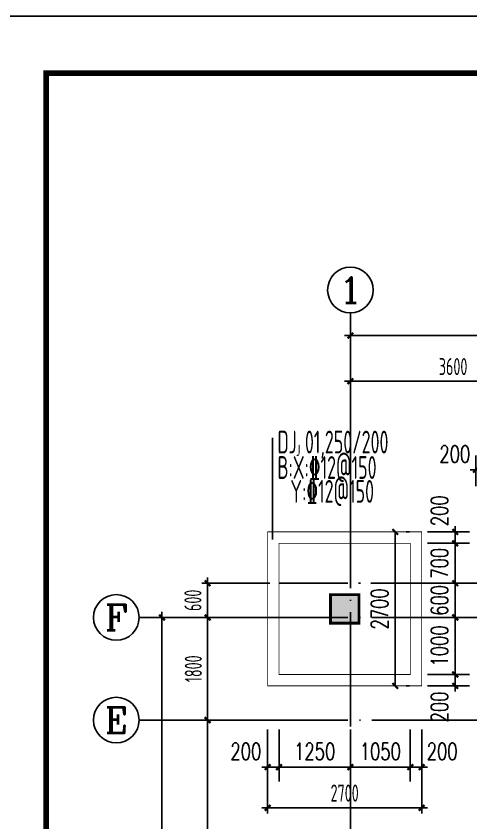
# Model space of a CAD drawing. Extents: x 127019 to 780419, y 327305 to 369305.
# Drawn here: x 186894 to 194862, y 355159 to 369305 of the extents above; entities that cross this region are included whole.
import ezdxf
from ezdxf.enums import TextEntityAlignment as Align

# ---------------------------------------------------------------- set-up
doc = ezdxf.new("R2010")
doc.units = 0
doc.header["$LTSCALE"] = 1000
doc.header["$MEASUREMENT"] = 0
doc.linetypes.add('CONTINOUS', pattern=[0])
doc.linetypes.add('DOTE', pattern=[2.42, 2, -0.2, 0.02, -0.2])
doc.layers.get('0').update_dxf_attribs({"linetype": 'CONTINUOUS'})
doc.layers.get('Defpoints').update_dxf_attribs({"linetype": 'CONTINUOUS'})
for name, color, linetype in [('1503', 7, 'CONTINUOUS'), ('2106', 2, 'CONTINUOUS'), ('AXIS_TEXT', 7, 'CONTINUOUS'), ('COLU', 7, 'CONTINUOUS'), ('COLUMN', 7, 'CONTINUOUS'), ('DIM', 3, 'CONTINUOUS'), ('DOTE', 8, 'DOTE'), ('PUB_DIM', 3, 'CONTINUOUS'), ('PUB_TITLE', 4, 'CONTINUOUS'), ('柱涂实', 54, 'CONTINUOUS'), ('独基标注', 7, 'CONTINUOUS')]:
    doc.layers.add(name, color=color, linetype=linetype)
doc.styles.add('_TCH_DIM_T3', font='SIMPLEX', dxfattribs={"width": 0.705882, "bigfont": 'GBCBIG'})
doc.styles.add('COMPLEX', font='COMPLEX.shx')
doc.styles.get("Standard").update_dxf_attribs({"font": 'gbxwxt.shx', "bigfont": 'gbhzfs.shx'})
doc.styles.add('TSSD_Dimension', font='gbxwxt.shx', dxfattribs={"width": 0.7, "bigfont": 'gbhzfs.shx'})
doc.styles.add('TSSD_Rein', font='tssdeng.shx', dxfattribs={"width": 0.6, "bigfont": 'gbhzfs.shx'})
doc.dimstyles.new('_TCH_ARCH&&100', dxfattribs={"dimtxt": 297.5, "dimasz": 100, "dimexe": 250, "dimexo": 300, "dimgap": 126.25, "dimtad": 1, "dimdec": 0, "dimzin": 0, "dimdsep": 46, "dimtxsty": '_TCH_DIM_T3', "dimblk": 'ARCHTICK', "dimcen": 0.09, "dimclrt": 7, "dimazin": 2, "dimtfac": 1, "dimtdec": 0, "dimtix": 1, "dimtmove": 2, "dimatfit": 3, "dimfxl": 0, "dimtolj": 1, "dimtzin": 0, "dimarcsym": 0})
doc.dimstyles.new('TSSD_100_100', dxfattribs={"dimtxt": 300, "dimasz": 100, "dimexe": 100, "dimexo": 250, "dimgap": 100, "dimtad": 1, "dimdec": 0, "dimzin": 0, "dimdsep": 46, "dimtxsty": 'TSSD_Dimension', "dimblk": 'ARCHTICK', "dimcen": 0, "dimdle": 100, "dimclrt": 7, "dimadec": 0, "dimazin": 0, "dimtfac": 1, "dimtdec": 0, "dimtix": 1, "dimtmove": 2, "dimatfit": 3, "dimfxl": 0, "dimtolj": 1, "dimtzin": 0, "dimarcsym": 0})

# ---------------------------------------------------------------- blocks, each defined once
blk = doc.blocks.new('_axiso')
blk.add_circle((0, 0), 0.5)
at = {"layer": 'AXIS_TEXT', "style": 'COMPLEX', "width": 1.041667}
blk.add_attdef('A', text='', height=0.56, dxfattribs=at).set_placement((-0.25, -0.28), (0.25, -0.28), align=Align.FIT)
blk = doc.blocks.new('_ArchTick')
at = {"color": 0, "linetype": 'ByBlock', "const_width": 0.4}
blk.add_lwpolyline([(-0.5, -0.5), (0.5, 0.5)], dxfattribs=at)
blk = doc.blocks.new('*D72')
at = {"layer": 'Defpoints', "color": 0, "linetype": 'CONTINOUS', "transparency": 16777216}
for p in [(191755, 358761), (190249, 356961), (191755, 356961)]:
    blk.add_point(p, dxfattribs=at)
at = {"layer": 'PUB_DIM', "color": 0, "linetype": 'CONTINOUS', "lineweight": -2, "transparency": 16777216}
for p, q in [((191505, 358761), (190149, 358761)), ((190249, 358861), (190249, 356861)), ((191505, 356961), (190149, 356961))]:
    blk.add_line(p, q, dxfattribs=at)
at = {"layer": 'PUB_DIM', "color": 0, "linetype": 'CONTINOUS', "lineweight": -2, "transparency": 16777216, "xscale": 100, "yscale": 100, "zscale": 100}
for p, rotation in [((190249, 358761), 90), ((190249, 356961), 270)]:
    blk.add_blockref('_ArchTick', p, dxfattribs=dict(at, rotation=rotation))
at = {"layer": 'PUB_DIM', "color": 7, "linetype": 'CONTINOUS', "transparency": 16777216, "insert": (189999, 357861), "char_height": 300, "attachment_point": 5, "rotation": 90, "style": 'TSSD_Dimension'}
blk.add_mtext('\\A1;1800', dxfattribs=at)
blk = doc.blocks.new('*D71')
at = {"layer": 'Defpoints', "color": 0, "linetype": 'CONTINOUS', "transparency": 16777216}
for p in [(191755, 356961), (190249, 351561), (191755, 351561)]:
    blk.add_point(p, dxfattribs=at)
at = {"layer": 'PUB_DIM', "color": 0, "linetype": 'CONTINOUS', "lineweight": -2, "transparency": 16777216}
for p, q in [((190249, 357061), (190249, 351461)), ((191505, 356961), (190149, 356961)), ((191505, 351561), (190149, 351561))]:
    blk.add_line(p, q, dxfattribs=at)
at = {"layer": 'PUB_DIM', "color": 0, "linetype": 'CONTINOUS', "lineweight": -2, "transparency": 16777216, "xscale": 100, "yscale": 100, "zscale": 100}
for p, rotation in [((190249, 356961), 90), ((190249, 351561), 270)]:
    blk.add_blockref('_ArchTick', p, dxfattribs=dict(at, rotation=rotation))
at = {"layer": 'PUB_DIM', "color": 7, "linetype": 'CONTINOUS', "transparency": 16777216, "insert": (189999, 354261), "char_height": 300, "attachment_point": 5, "rotation": 90, "style": 'TSSD_Dimension'}
blk.add_mtext('\\A1;5400', dxfattribs=at)
blk = doc.blocks.new('*D70')
at = {"layer": 'Defpoints', "color": 0, "linetype": 'CONTINOUS', "transparency": 16777216}
for p in [(191755, 358761), (189449, 341961), (191755, 341961)]:
    blk.add_point(p, dxfattribs=at)
at = {"layer": 'PUB_DIM', "color": 0, "linetype": 'CONTINOUS', "lineweight": -2, "transparency": 16777216}
for p, q in [((191505, 358761), (189349, 358761)), ((189449, 358861), (189449, 341861)), ((191505, 341961), (189349, 341961))]:
    blk.add_line(p, q, dxfattribs=at)
at = {"layer": 'PUB_DIM', "color": 0, "linetype": 'CONTINOUS', "lineweight": -2, "transparency": 16777216, "xscale": 100, "yscale": 100, "zscale": 100}
for p, rotation in [((189449, 358761), 90), ((189449, 341961), 270)]:
    blk.add_blockref('_ArchTick', p, dxfattribs=dict(at, rotation=rotation))
at = {"layer": 'PUB_DIM', "color": 7, "linetype": 'CONTINOUS', "transparency": 16777216, "insert": (189192, 350361), "char_height": 300, "attachment_point": 5, "rotation": 90, "style": 'TSSD_Dimension'}
blk.add_mtext('\\A1;16800', dxfattribs=at)
blk = doc.blocks.new('*D63')
at = {"layer": 'Defpoints', "color": 0, "linetype": 'CONTINOUS', "transparency": 16777216}
for p in [(192751, 362903), (192751, 361022), (196351, 361022)]:
    blk.add_point(p, dxfattribs=at)
at = {"layer": 'PUB_DIM', "color": 0, "linetype": 'CONTINOUS', "lineweight": -2, "transparency": 16777216}
for p, q in [((192751, 361272), (192751, 363003)), ((196351, 361272), (196351, 363003)), ((196451, 362903), (192651, 362903))]:
    blk.add_line(p, q, dxfattribs=at)
at = {"layer": 'PUB_DIM', "color": 0, "linetype": 'CONTINOUS', "lineweight": -2, "transparency": 16777216, "xscale": 100, "yscale": 100, "zscale": 100, "rotation": 180}
blk.add_blockref('_ArchTick', (192751, 362903), dxfattribs=at)
at = {"layer": 'PUB_DIM', "color": 0, "linetype": 'CONTINOUS', "lineweight": -2, "transparency": 16777216, "xscale": 100, "yscale": 100, "zscale": 100}
blk.add_blockref('_ArchTick', (196351, 362903), dxfattribs=at)
at = {"layer": 'PUB_DIM', "color": 7, "linetype": 'CONTINOUS', "transparency": 16777216, "insert": (194551, 363160), "char_height": 300, "attachment_point": 5, "style": 'TSSD_Dimension'}
blk.add_mtext('\\A1;3600', dxfattribs=at)
blk = doc.blocks.new('*D62')
at = {"layer": 'Defpoints', "color": 0, "linetype": 'CONTINOUS', "transparency": 16777216}
for p in [(192751, 363703), (192751, 361022), (239551, 361022)]:
    blk.add_point(p, dxfattribs=at)
at = {"layer": 'PUB_DIM', "color": 0, "linetype": 'CONTINOUS', "lineweight": -2, "transparency": 16777216}
for p, q in [((239651, 363703), (192651, 363703)), ((192751, 361272), (192751, 363803)), ((239551, 361272), (239551, 363803))]:
    blk.add_line(p, q, dxfattribs=at)
at = {"layer": 'PUB_DIM', "color": 0, "linetype": 'CONTINOUS', "lineweight": -2, "transparency": 16777216, "xscale": 100, "yscale": 100, "zscale": 100}
for p, rotation in [((192751, 363703), 179.9999999999991), ((239551, 363703), 359.9999999999991)]:
    blk.add_blockref('_ArchTick', p, dxfattribs=dict(at, rotation=rotation))
at = {"layer": 'PUB_DIM', "color": 7, "linetype": 'CONTINOUS', "transparency": 16777216, "insert": (216151, 363960), "char_height": 300, "attachment_point": 5, "style": 'TSSD_Dimension'}
blk.add_mtext('\\A1;46800', dxfattribs=at)
blk = doc.blocks.new('*D54')
at = {"layer": 'Defpoints', "color": 0, "linetype": 'CONTINOUS', "transparency": 16777216}
for p in [(191589, 359361), (190249, 358761), (191589, 358761)]:
    blk.add_point(p, dxfattribs=at)
at = {"layer": 'PUB_DIM', "color": 0, "linetype": 'CONTINOUS', "lineweight": -2, "transparency": 16777216}
for p, q in [((190249, 359361), (190249, 359461)), ((191339, 359361), (190149, 359361)), ((190249, 359361), (190249, 358761)), ((191339, 358761), (190149, 358761)), ((190249, 358761), (190249, 358661))]:
    blk.add_line(p, q, dxfattribs=at)
at = {"layer": 'PUB_DIM', "color": 0, "linetype": 'CONTINOUS', "lineweight": -2, "transparency": 16777216, "xscale": 100, "yscale": 100, "zscale": 100}
for p, rotation in [((190249, 359361), 270), ((190249, 358761), 90)]:
    blk.add_blockref('_ArchTick', p, dxfattribs=dict(at, rotation=rotation))
at = {"layer": 'PUB_DIM', "color": 7, "linetype": 'CONTINOUS', "transparency": 16777216, "insert": (189992, 359061), "char_height": 300, "attachment_point": 5, "rotation": 90, "style": 'TSSD_Dimension'}
blk.add_mtext('\\A1;600', dxfattribs=at)
blk = doc.blocks.new('_FZHK')
blk.add_lwpolyline([(-0.5, -0.5), (0.5, -0.5), (0.5, 0.5), (-0.5, 0.5)], close=True)
blk = doc.blocks.new('A$C5E704440')
at = {"layer": '2106', "color": 8}
blk.add_solid([(150, 400), (-350, 400), (150, -100), (-350, -100)], dxfattribs=at)
at = {"layer": 'COLUMN', "xscale": 500, "yscale": 500, "zscale": 500}
blk.add_blockref('_FZHK', (-100, 150), dxfattribs=at)
blk = doc.blocks.new('*D317')
at = {"layer": 'Defpoints', "color": 0, "transparency": 16777216}
for p in [(191301, 356523), (194001, 356523), (191301, 355423)]:
    blk.add_point(p, dxfattribs=at)
at = {"layer": 'DIM', "color": 0, "lineweight": -2, "transparency": 16777216}
for p, q in [((191301, 356273), (191301, 355323)), ((194001, 356273), (194001, 355323)), ((194101, 355423), (191201, 355423))]:
    blk.add_line(p, q, dxfattribs=at)
at = {"layer": 'DIM', "color": 0, "lineweight": -2, "transparency": 16777216, "xscale": 100, "yscale": 100, "zscale": 100, "rotation": 180}
blk.add_blockref('_ArchTick', (191301, 355423), dxfattribs=at)
at = {"layer": 'DIM', "color": 0, "lineweight": -2, "transparency": 16777216, "xscale": 100, "yscale": 100, "zscale": 100}
blk.add_blockref('_ArchTick', (194001, 355423), dxfattribs=at)
at = {"layer": 'DIM', "color": 7, "transparency": 16777216, "insert": (192651, 355681), "char_height": 300, "attachment_point": 5, "style": 'TSSD_Dimension'}
blk.add_mtext('\\A1;2700', dxfattribs=at)
blk = doc.blocks.new('*D493')
at = {"layer": 'Defpoints', "color": 0, "linetype": 'CONTINOUS', "transparency": 16777216}
for p in [(195151, 361351), (194951, 360761), (195151, 360761)]:
    blk.add_point(p, dxfattribs=at)
at = {"layer": 'PUB_DIM', "color": 0, "linetype": 'CONTINOUS', "lineweight": -2, "transparency": 16777216}
for p, q in [((194951, 361061), (194951, 361601)), ((195151, 361061), (195151, 361601)), ((194951, 361351), (194851, 361351)), ((194951, 361351), (195151, 361351)), ((195151, 361351), (195251, 361351))]:
    blk.add_line(p, q, dxfattribs=at)
at = {"layer": 'PUB_DIM', "color": 0, "linetype": 'CONTINOUS', "lineweight": -2, "transparency": 16777216, "xscale": 100, "yscale": 100, "zscale": 100}
blk.add_blockref('_ArchTick', (194951, 361351), dxfattribs=at)
at = {"layer": 'PUB_DIM', "color": 0, "linetype": 'CONTINOUS', "lineweight": -2, "transparency": 16777216, "xscale": 100, "yscale": 100, "zscale": 100, "rotation": 180}
blk.add_blockref('_ArchTick', (195151, 361351), dxfattribs=at)
at = {"layer": 'PUB_DIM', "color": 7, "linetype": 'CONTINOUS', "transparency": 16777216, "insert": (194581, 361626), "char_height": 297.5, "attachment_point": 5, "style": '_TCH_DIM_T3'}
blk.add_mtext('\\A1;200', dxfattribs=at)
blk = doc.blocks.new('*D817')
at = {"layer": 'Defpoints', "color": 0, "transparency": 16777216}
for p in [(193430, 360261), (193537, 360261), (193430, 357561)]:
    blk.add_point(p, dxfattribs=at)
at = {"layer": 'DIM', "color": 0, "lineweight": -2, "transparency": 16777216}
for p, q in [((193537, 357561), (193537, 360261)), ((193730, 360261), (193787, 360261)), ((193730, 357561), (193787, 357561))]:
    blk.add_line(p, q, dxfattribs=at)
at = {"layer": 'DIM', "color": 0, "lineweight": -2, "transparency": 16777216, "xscale": 100, "yscale": 100, "zscale": 100}
for p, rotation in [((193537, 360261), 90), ((193537, 357561), 270)]:
    blk.add_blockref('_ArchTick', p, dxfattribs=dict(at, rotation=rotation))
at = {"layer": 'DIM', "color": 7, "transparency": 16777216, "insert": (193262, 358911), "char_height": 297.5, "attachment_point": 5, "rotation": 90, "style": '_TCH_DIM_T3'}
blk.add_mtext('\\A1;2700', dxfattribs=at)
blk = doc.blocks.new('*D818')
at = {"layer": 'Defpoints', "color": 0, "transparency": 16777216}
for p in [(193801, 360261), (194588, 360261), (193801, 360061)]:
    blk.add_point(p, dxfattribs=at)
at = {"layer": 'DIM', "color": 0, "lineweight": -2, "transparency": 16777216}
for p, q in [((194588, 360261), (194588, 360361)), ((194101, 360261), (194838, 360261)), ((194588, 360061), (194588, 360261)), ((194101, 360061), (194838, 360061)), ((194588, 360061), (194588, 359961))]:
    blk.add_line(p, q, dxfattribs=at)
at = {"layer": 'DIM', "color": 0, "lineweight": -2, "transparency": 16777216, "xscale": 100, "yscale": 100, "zscale": 100}
for p, rotation in [((194588, 360261), 270), ((194588, 360061), 90)]:
    blk.add_blockref('_ArchTick', p, dxfattribs=dict(at, rotation=rotation))
at = {"layer": 'DIM', "color": 7, "transparency": 16777216, "insert": (194313, 360631), "char_height": 297.5, "attachment_point": 5, "rotation": 90, "style": '_TCH_DIM_T3'}
blk.add_mtext('\\A1;200', dxfattribs=at)
blk = doc.blocks.new('*D819')
at = {"layer": 'Defpoints', "color": 0, "transparency": 16777216}
for p in [(193801, 360061), (194588, 360061), (193801, 359361)]:
    blk.add_point(p, dxfattribs=at)
at = {"layer": 'DIM', "color": 0, "lineweight": -2, "transparency": 16777216}
for p, q in [((194101, 360061), (194838, 360061)), ((194588, 360061), (194588, 360161)), ((194588, 359361), (194588, 360061)), ((194101, 359361), (194838, 359361)), ((194588, 359361), (194588, 359261))]:
    blk.add_line(p, q, dxfattribs=at)
at = {"layer": 'DIM', "color": 0, "lineweight": -2, "transparency": 16777216, "xscale": 100, "yscale": 100, "zscale": 100}
for p, rotation in [((194588, 360061), 270), ((194588, 359361), 90)]:
    blk.add_blockref('_ArchTick', p, dxfattribs=dict(at, rotation=rotation))
at = {"layer": 'DIM', "color": 7, "transparency": 16777216, "insert": (194313, 359711), "char_height": 297.5, "attachment_point": 5, "rotation": 90, "style": '_TCH_DIM_T3'}
blk.add_mtext('\\A1;700', dxfattribs=at)
blk = doc.blocks.new('*D820')
at = {"layer": 'Defpoints', "color": 0, "transparency": 16777216}
for p in [(193801, 359361), (194588, 359361), (193801, 358761)]:
    blk.add_point(p, dxfattribs=at)
at = {"layer": 'DIM', "color": 0, "lineweight": -2, "transparency": 16777216}
for p, q in [((194588, 359361), (194588, 359461)), ((194101, 359361), (194838, 359361)), ((194588, 358761), (194588, 359361)), ((194101, 358761), (194838, 358761)), ((194588, 358761), (194588, 358661))]:
    blk.add_line(p, q, dxfattribs=at)
at = {"layer": 'DIM', "color": 0, "lineweight": -2, "transparency": 16777216, "xscale": 100, "yscale": 100, "zscale": 100}
for p, rotation in [((194588, 359361), 270), ((194588, 358761), 90)]:
    blk.add_blockref('_ArchTick', p, dxfattribs=dict(at, rotation=rotation))
at = {"layer": 'DIM', "color": 7, "transparency": 16777216, "insert": (194313, 359061), "char_height": 297.5, "attachment_point": 5, "rotation": 90, "style": '_TCH_DIM_T3'}
blk.add_mtext('\\A1;600', dxfattribs=at)
blk = doc.blocks.new('*D821')
at = {"layer": 'Defpoints', "color": 0, "transparency": 16777216}
for p in [(193801, 358761), (194588, 358761), (193801, 357761)]:
    blk.add_point(p, dxfattribs=at)
at = {"layer": 'DIM', "color": 0, "lineweight": -2, "transparency": 16777216}
for p, q in [((194101, 358761), (194838, 358761)), ((194588, 357761), (194588, 358761)), ((194101, 357761), (194838, 357761))]:
    blk.add_line(p, q, dxfattribs=at)
at = {"layer": 'DIM', "color": 0, "lineweight": -2, "transparency": 16777216, "xscale": 100, "yscale": 100, "zscale": 100}
for p, rotation in [((194588, 358761), 90), ((194588, 357761), 270)]:
    blk.add_blockref('_ArchTick', p, dxfattribs=dict(at, rotation=rotation))
at = {"layer": 'DIM', "color": 7, "transparency": 16777216, "insert": (194313, 358261), "char_height": 297.5, "attachment_point": 5, "rotation": 90, "style": '_TCH_DIM_T3'}
blk.add_mtext('\\A1;1000', dxfattribs=at)
blk = doc.blocks.new('*D822')
at = {"layer": 'Defpoints', "color": 0, "transparency": 16777216}
for p in [(193801, 357761), (194588, 357761), (193801, 357561)]:
    blk.add_point(p, dxfattribs=at)
at = {"layer": 'DIM', "color": 0, "lineweight": -2, "transparency": 16777216}
for p, q in [((194101, 357761), (194838, 357761)), ((194588, 357761), (194588, 357861)), ((194588, 357561), (194588, 357761)), ((194101, 357561), (194838, 357561)), ((194588, 357561), (194588, 357461))]:
    blk.add_line(p, q, dxfattribs=at)
at = {"layer": 'DIM', "color": 0, "lineweight": -2, "transparency": 16777216, "xscale": 100, "yscale": 100, "zscale": 100}
for p, rotation in [((194588, 357761), 270), ((194588, 357561), 90)]:
    blk.add_blockref('_ArchTick', p, dxfattribs=dict(at, rotation=rotation))
at = {"layer": 'DIM', "color": 7, "transparency": 16777216, "insert": (194313, 357191), "char_height": 297.5, "attachment_point": 5, "rotation": 90, "style": '_TCH_DIM_T3'}
blk.add_mtext('\\A1;200', dxfattribs=at)
blk = doc.blocks.new('*D823')
at = {"layer": 'Defpoints', "color": 0, "transparency": 16777216}
for p in [(191301, 357094), (191501, 357094), (191501, 356137)]:
    blk.add_point(p, dxfattribs=at)
at = {"layer": 'DIM', "color": 0, "lineweight": -2, "transparency": 16777216}
for p, q in [((191301, 356794), (191301, 355887)), ((191501, 356794), (191501, 355887)), ((191301, 356137), (191201, 356137)), ((191301, 356137), (191501, 356137)), ((191501, 356137), (191601, 356137))]:
    blk.add_line(p, q, dxfattribs=at)
at = {"layer": 'DIM', "color": 0, "lineweight": -2, "transparency": 16777216, "xscale": 100, "yscale": 100, "zscale": 100}
blk.add_blockref('_ArchTick', (191301, 356137), dxfattribs=at)
at = {"layer": 'DIM', "color": 0, "lineweight": -2, "transparency": 16777216, "xscale": 100, "yscale": 100, "zscale": 100, "rotation": 180}
blk.add_blockref('_ArchTick', (191501, 356137), dxfattribs=at)
at = {"layer": 'DIM', "color": 7, "transparency": 16777216, "insert": (190919, 356412), "char_height": 297.5, "attachment_point": 5, "style": '_TCH_DIM_T3'}
blk.add_mtext('\\A1;200', dxfattribs=at)
blk = doc.blocks.new('*D824')
at = {"layer": 'Defpoints', "color": 0, "transparency": 16777216}
for p in [(191501, 357094), (192751, 357094), (192751, 356137)]:
    blk.add_point(p, dxfattribs=at)
at = {"layer": 'DIM', "color": 0, "lineweight": -2, "transparency": 16777216}
for p, q in [((191501, 356794), (191501, 355887)), ((192751, 356794), (192751, 355887)), ((191501, 356137), (192751, 356137))]:
    blk.add_line(p, q, dxfattribs=at)
at = {"layer": 'DIM', "color": 0, "lineweight": -2, "transparency": 16777216, "xscale": 100, "yscale": 100, "zscale": 100, "rotation": 180}
blk.add_blockref('_ArchTick', (191501, 356137), dxfattribs=at)
at = {"layer": 'DIM', "color": 0, "lineweight": -2, "transparency": 16777216, "xscale": 100, "yscale": 100, "zscale": 100}
blk.add_blockref('_ArchTick', (192751, 356137), dxfattribs=at)
at = {"layer": 'DIM', "color": 7, "transparency": 16777216, "insert": (192126, 356412), "char_height": 297.5, "attachment_point": 5, "style": '_TCH_DIM_T3'}
blk.add_mtext('\\A1;1250', dxfattribs=at)
blk = doc.blocks.new('*D825')
at = {"layer": 'Defpoints', "color": 0, "transparency": 16777216}
for p in [(192751, 357094), (193801, 357094), (193801, 356137)]:
    blk.add_point(p, dxfattribs=at)
at = {"layer": 'DIM', "color": 0, "lineweight": -2, "transparency": 16777216}
for p, q in [((192751, 356794), (192751, 355887)), ((193801, 356794), (193801, 355887)), ((192751, 356137), (193801, 356137))]:
    blk.add_line(p, q, dxfattribs=at)
at = {"layer": 'DIM', "color": 0, "lineweight": -2, "transparency": 16777216, "xscale": 100, "yscale": 100, "zscale": 100, "rotation": 180}
blk.add_blockref('_ArchTick', (192751, 356137), dxfattribs=at)
at = {"layer": 'DIM', "color": 0, "lineweight": -2, "transparency": 16777216, "xscale": 100, "yscale": 100, "zscale": 100}
blk.add_blockref('_ArchTick', (193801, 356137), dxfattribs=at)
at = {"layer": 'DIM', "color": 7, "transparency": 16777216, "insert": (193276, 356412), "char_height": 297.5, "attachment_point": 5, "style": '_TCH_DIM_T3'}
blk.add_mtext('\\A1;1050', dxfattribs=at)
blk = doc.blocks.new('*D826')
at = {"layer": 'Defpoints', "color": 0, "transparency": 16777216}
for p in [(193801, 357094), (194001, 357094), (194001, 356137)]:
    blk.add_point(p, dxfattribs=at)
at = {"layer": 'DIM', "color": 0, "lineweight": -2, "transparency": 16777216}
for p, q in [((193801, 356794), (193801, 355887)), ((194001, 356794), (194001, 355887)), ((193801, 356137), (193701, 356137)), ((193801, 356137), (194001, 356137)), ((194001, 356137), (194101, 356137))]:
    blk.add_line(p, q, dxfattribs=at)
at = {"layer": 'DIM', "color": 0, "lineweight": -2, "transparency": 16777216, "xscale": 100, "yscale": 100, "zscale": 100}
blk.add_blockref('_ArchTick', (193801, 356137), dxfattribs=at)
at = {"layer": 'DIM', "color": 0, "lineweight": -2, "transparency": 16777216, "xscale": 100, "yscale": 100, "zscale": 100, "rotation": 180}
blk.add_blockref('_ArchTick', (194001, 356137), dxfattribs=at)
at = {"layer": 'DIM', "color": 7, "transparency": 16777216, "insert": (194359, 356412), "char_height": 297.5, "attachment_point": 5, "style": '_TCH_DIM_T3'}
blk.add_mtext('\\A1;200', dxfattribs=at)

msp = doc.modelspace()

# ---------------------------------------------------------------- linework, layer by layer
at = {"layer": 'COLU'}
for points, const_width in [([(194001.2, 357561.2), (194001.2, 360261.2), (191301.2, 360261.2), (191301.2, 357561.2)], 14.7), ([(193801.2, 357761.2), (193801.2, 360061.2), (191501.2, 360061.2), (191501.2, 357761.2)], 14.7), ([(192401.2, 359161.2), (192901.2, 359161.2), (192901.2, 358661.2), (192401.2, 358661.2)], 50), ([(192401.2, 359161.2), (192901.2, 359161.2), (192901.2, 358661.2), (192401.2, 358661.2)], 50)]:
    msp.add_lwpolyline(points, close=True, dxfattribs=dict(at, const_width=const_width))
at = {"layer": 'DIM'}
for p, q in [((192751.2, 364102.9), (192751.2, 361321.7)), ((189049.3, 358761.5), (190938.6, 358761.5)), ((189049.3, 356961.5), (191454.9, 356961.5))]:
    msp.add_line(p, q, dxfattribs=at)
at = {"layer": 'DOTE'}
for p, q in [((192751.2, 361271.7), (192751.2, 339451.3)), ((199951.2, 359361.5), (191504.9, 359361.5)), ((241108.5, 359361.5), (191504.9, 359361.5)), ((241108.5, 358761.5), (191504.9, 358761.5)), ((241108.5, 356961.5), (191504.9, 356961.5))]:
    msp.add_line(p, q, dxfattribs=at)
at = {"layer": 'PUB_TITLE'}
msp.add_lwpolyline([(186419.2, 327305.3), (245819.2, 327305.3), (245819.2, 369305.3), (186419.2, 369305.3)], close=True, dxfattribs=at)
at = {"layer": 'PUB_TITLE', "const_width": 100}
msp.add_lwpolyline([(187419.2, 328305.3), (244819.2, 328305.3), (244819.2, 368305.3), (187419.2, 368305.3)], close=True, dxfattribs=at)
at = {"layer": '独基标注'}
msp.add_line((191384.1, 360125.1), (191384.1, 361913.5), dxfattribs=at)

# ---------------------------------------------------------------- block references
at = {"layer": 'DIM'}
ref = msp.add_blockref('_axiso', (192751.2, 364502.9), dxfattribs=dict(at, xscale=-800, yscale=800, zscale=800, rotation=180))
ref.add_attrib('A', '1', dxfattribs={"layer": 'AXIS_TEXT', "height": 448, "style": 'COMPLEX', "width": 2.083333}).set_placement((192551.2, 364278.9), (192951.2, 364278.9), align=Align.FIT)
ref = msp.add_blockref('_axiso', (188649.3, 358761.5), dxfattribs=dict(at, xscale=-800, yscale=800, zscale=800))
ref.add_attrib('A', 'F', dxfattribs={"layer": 'AXIS_TEXT', "height": 448, "style": 'COMPLEX', "width": 1.171875}).set_placement((188449.3, 358537.5), (188849.3, 358537.5), align=Align.FIT)
ref = msp.add_blockref('_axiso', (188649.3, 356961.5), dxfattribs=dict(at, xscale=-800, yscale=800, zscale=800))
ref.add_attrib('A', 'E', dxfattribs={"layer": 'AXIS_TEXT', "height": 448, "style": 'COMPLEX', "width": 1.171875}).set_placement((188449.3, 356737.5), (188849.3, 356737.5), align=Align.FIT)
at = {"layer": '柱涂实', "color": 7, "linetype": 'CONTINOUS'}
msp.add_blockref('A$C5E704440', (192751.2, 358761.5), dxfattribs=at)

# ---------------------------------------------------------------- texts
at = {"layer": '1503', "style": 'TSSD_Rein', "width": 0.6}
for s, p in [('DJ 01,250/200', (191472.7, 361636.7)), ('B:X:%%13212@150', (191472.7, 361190.6)), ('Y:%%13212@150', (191699, 360771.7))]:
    msp.add_text(s, height=400, dxfattribs=at).set_placement(p)
at = {"layer": '1503', "width": 0.7}
msp.add_text('J', height=200, dxfattribs=at).set_placement((191800.4, 361593.4))

# ---------------------------------------------------------------- dimensions: what is measured, and where the dimension line sits
at = {"layer": 'DIM'}
for base, p1, p2, angle, picture, middle in [((194587.5, 360261.2), (193801.2, 360061.2), (193801.2, 360261.2), 90, '*D818', (194312.5, 360631.2)), ((194587.5, 357761.2), (193801.2, 357561.2), (193801.2, 357761.2), 90, '*D822', (194312.5, 357191.2)), ((191501.2, 356137.2), (191301.2, 357093.8), (191501.2, 357093.8), 0, '*D823', (190919.2, 356412.2)), ((194001.2, 356137.2), (193801.2, 357093.8), (194001.2, 357093.8), 0, '*D826', (194359.2, 356412.2))]:
    dim = msp.add_linear_dim(base=base, p1=p1, p2=p2, angle=angle, dimstyle='_TCH_ARCH&&100', dxfattribs=at)
    dim.commit()
    dim.dimension.update_dxf_attribs({"geometry": picture, "text_midpoint": middle, "dimtype": 129})
for p1, p2, distance, dimstyle, picture, middle in [((193430.2, 357561.2), (193430.2, 360261.2), -106.9, '_TCH_ARCH&&100', '*D817', (193262.1, 358911.2)), ((193801.2, 359361.5), (193801.2, 360061.2), -786.3, '_TCH_ARCH&&100', '*D819', (194312.5, 359711.4)), ((193801.2, 358761.5), (193801.2, 359361.5), -786.3, '_TCH_ARCH&&100', '*D820', (194312.5, 359061.5)), ((193801.2, 357761.2), (193801.2, 358761.5), -786.3, '_TCH_ARCH&&100', '*D821', (194312.5, 358261.4)), ((191501.2, 357093.8), (192751.2, 357093.8), -956.6, '_TCH_ARCH&&100', '*D824', (192126.2, 356412.2)), ((192751.2, 357093.8), (193801.2, 357093.8), -956.6, '_TCH_ARCH&&100', '*D825', (193276.2, 356412.2)), ((194001.2, 356522.8), (191301.2, 356522.8), 1099.3, 'TSSD_100_100', '*D317', (192651.2, 355681.3))]:
    dim = msp.add_aligned_dim(p1=p1, p2=p2, distance=distance, dimstyle=dimstyle, dxfattribs=at)
    dim.commit()
    dim.dimension.update_dxf_attribs({"geometry": picture, "text_midpoint": middle})
at = {"layer": 'PUB_DIM', "linetype": 'CONTINOUS'}
for p1, p2, distance, picture, middle in [((239551.2, 361021.7), (192751.2, 361021.7), -2681.2, '*D62', (216151.2, 363960)), ((191588.9, 359361.5), (191588.9, 358761.5), -1339.6, '*D54', (189992.2, 359061.5)), ((191754.9, 358761.5), (191754.9, 341961.5), -2305.7, '*D70', (189192.2, 350361.5)), ((191754.9, 358761.5), (191754.9, 356961.5), -1505.7, '*D72', (189999.2, 357861.5))]:
    dim = msp.add_aligned_dim(p1=p1, p2=p2, distance=distance, dimstyle='TSSD_100_100', dxfattribs=at)
    dim.commit()
    dim.dimension.update_dxf_attribs({"geometry": picture, "text_midpoint": middle})
dim = msp.add_linear_dim(base=(192751.2, 362902.9), p1=(196351.2, 361021.7), p2=(192751.2, 361021.7), dimstyle='TSSD_100_100', dxfattribs=at)
dim.commit()
dim.dimension.update_dxf_attribs({"geometry": '*D63', "text_midpoint": (194551.2, 363160)})
dim = msp.add_linear_dim(base=(195151.2, 361351.3), p1=(194951.2, 360761.5), p2=(195151.2, 360761.5), angle=0, dimstyle='_TCH_ARCH&&100', dxfattribs=at)
dim.commit()
dim.dimension.update_dxf_attribs({"geometry": '*D493', "text_midpoint": (194581.2, 361626.3), "dimtype": 129})
dim = msp.add_linear_dim(base=(190249.3, 351561.5), p1=(191754.9, 356961.5), p2=(191754.9, 351561.5), angle=90, dimstyle='TSSD_100_100', dxfattribs=at)
dim.commit()
dim.dimension.update_dxf_attribs({"geometry": '*D71', "text_midpoint": (189999.2, 354261.5)})

doc.saveas('drawing.dxf')
